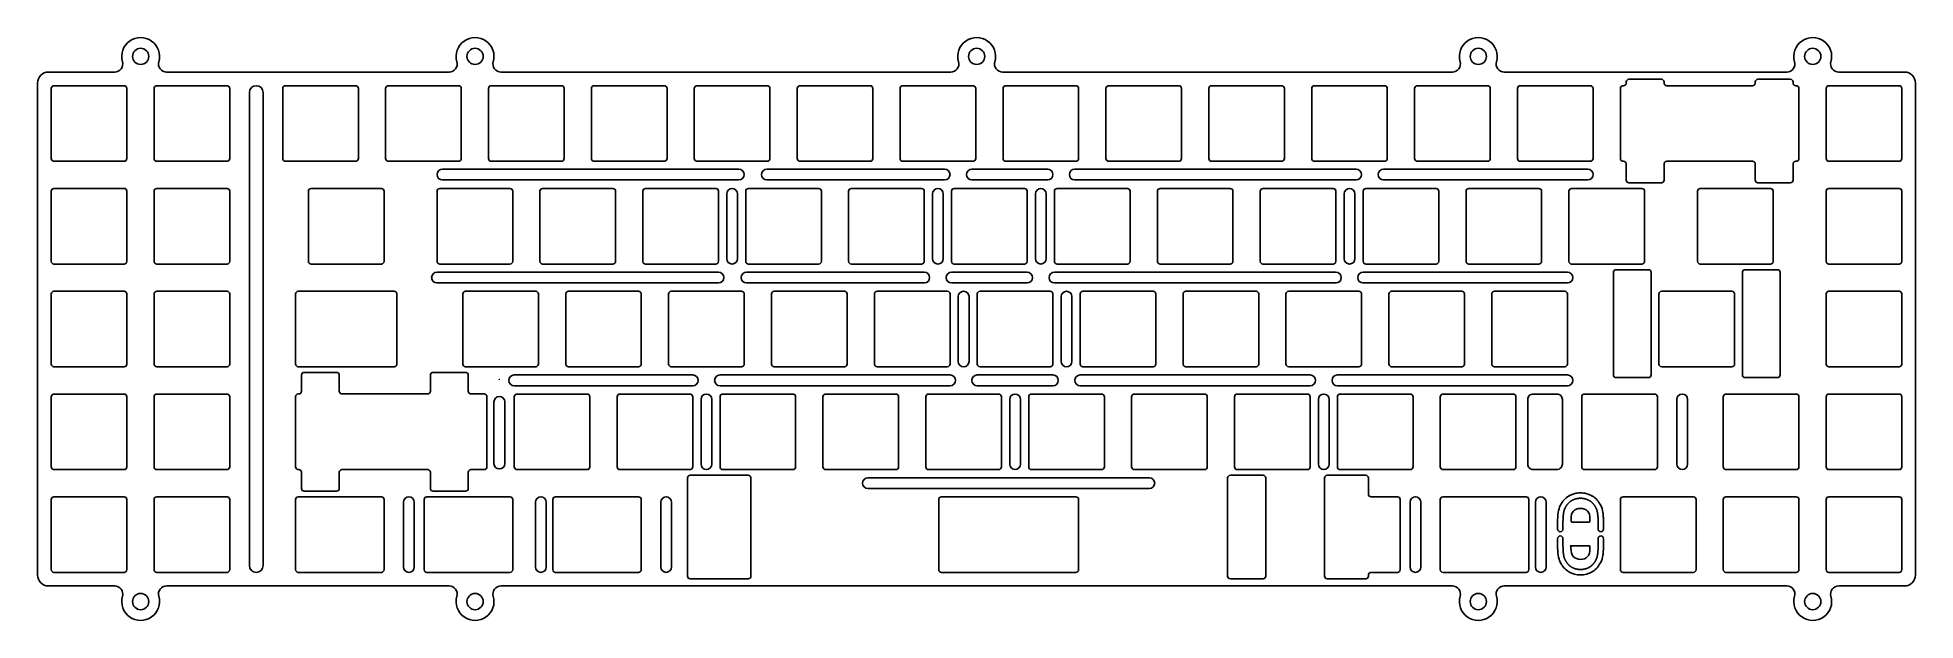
# Model space of a CAD drawing. Header units: millimetres. Extents: x 0 to 348, y -102 to 6.
import ezdxf

# ---------------------------------------------------------------- set-up
doc = ezdxf.new("R2010")
doc.units = ezdxf.units.MM
doc.layers.get('0').update_dxf_attribs({"linetype": 'CONTINUOUS'})

msp = doc.modelspace()

# ---------------------------------------------------------------- linework, layer by layer
for p, q in [((283.9, -82.9), (283.9, -83.31)), ((287.41, -82.9), (287.41, -83.31)), ((288.91, -84.82), (288.91, -83.43)), ((289.91, -83.43), (289.91, -84.82)), ((281.41, -84.82), (281.41, -83.61)), ((281.41, -87.82), (281.41, -86.6)), ((281.91, -85.32), (281.91, -85.32)), ((281.91, -86.1), (281.91, -86.1)), ((282.41, -83.61), (282.41, -84.82)), ((282.41, -86.6), (282.41, -87.82)), ((284.1, -83.51), (285.65, -83.51)), ((287.21, -83.51), (285.65, -83.51)), ((288.91, -87.99), (288.91, -86.6)), ((289.41, -85.32), (289.41, -85.32)), ((289.41, -86.1), (289.41, -86.1)), ((289.91, -86.6), (289.91, -87.99)), ((283.71, -87.92), (287.34, -87.92)), ((287.41, -88.22), (287.41, -88.52))]:
    msp.add_line(p, q)
for points in [[(347.66, -93.36), (347.66, -2.11, 0.414214), (345.66, -0.11), (333.45, -0.11, -0.5), (332.01, 1.81, 1.333333), (325.29, 1.81, -0.5), (323.85, -0.11), (271.53, -0.11, -0.5), (270.09, 1.81, 1.333333), (263.37, 1.81, -0.5), (261.93, -0.11), (178.67, -0.11, -0.5), (177.23, 1.81, 1.333333), (170.51, 1.81, -0.5), (169.07, -0.11), (85.8, -0.11, -0.5), (84.36, 1.81, 1.333333), (77.64, 1.81, -0.5), (76.2, -0.11), (23.88, -0.11, -0.5), (22.44, 1.81, 1.333333), (15.72, 1.81, -0.5), (14.28, -0.11), (2, -0.11, 0.414214), (0, -2.11), (0, -93.36, 0.414214), (2, -95.36), (14.28, -95.36, -0.5), (15.72, -97.28, 1.333333), (22.44, -97.28, -0.5), (23.88, -95.36), (76.2, -95.36, -0.5), (77.64, -97.28, 1.333333), (84.36, -97.28, -0.5), (85.8, -95.36), (261.93, -95.36, -0.5), (263.37, -97.28, 1.333333), (270.09, -97.28, -0.5), (271.53, -95.36), (323.85, -95.36, -0.5), (325.29, -97.28, 1.333333), (332.01, -97.28, -0.5), (333.45, -95.36), (345.66, -95.36, 0.414214)], [(3.03, -16.64), (16.02, -16.64, 0.414214), (16.53, -16.14), (16.53, -3.14, 0.414214), (16.02, -2.64), (3.03, -2.64, 0.414214), (2.53, -3.14), (2.53, -16.14, 0.414214)], [(22.08, -16.64), (35.08, -16.64, 0.414214), (35.58, -16.14), (35.58, -3.14, 0.414214), (35.08, -2.64), (22.08, -2.64, 0.414214), (21.58, -3.14), (21.58, -16.14, 0.414214)], [(41.75, -3.89, 0.982666), (39.21, -3.89), (39.21, -91.59, 0.406507), (40.47, -92.84), (40.49, -92.84, 0.407417), (41.75, -91.58)], [(59.39, -3.14, 0.414214), (58.89, -2.64), (45.89, -2.64, 0.414214), (45.39, -3.14), (45.39, -16.14, 0.414214), (45.89, -16.64), (58.89, -16.64, 0.414214), (59.39, -16.14)], [(78.44, -3.14, 0.414214), (77.94, -2.64), (64.94, -2.64, 0.414214), (64.44, -3.14), (64.44, -16.14, 0.414214), (64.94, -16.64), (77.94, -16.64, 0.414214), (78.44, -16.14)], [(97.49, -3.14, 0.414214), (96.99, -2.64), (83.99, -2.64, 0.414214), (83.49, -3.14), (83.49, -16.14, 0.414214), (83.99, -16.64), (96.99, -16.64, 0.414214), (97.49, -16.14)], [(116.54, -16.14), (116.54, -3.14, 0.414214), (116.04, -2.64), (103.04, -2.64, 0.414214), (102.54, -3.14), (102.54, -16.14, 0.414214), (103.04, -16.64), (116.04, -16.64, 0.414214)], [(135.09, -2.64), (122.09, -2.64, 0.414214), (121.59, -3.14), (121.59, -16.14, 0.414214), (122.09, -16.64), (135.09, -16.64, 0.414214), (135.59, -16.14), (135.59, -3.14, 0.414214)], [(140.64, -3.14), (140.64, -16.14, 0.414214), (141.14, -16.64), (154.14, -16.64, 0.414214), (154.64, -16.14), (154.64, -3.14, 0.414214), (154.14, -2.64), (141.14, -2.64, 0.414214)], [(159.69, -16.14), (159.69, -3.14, -0.414214), (160.19, -2.64), (173.19, -2.64, -0.414214), (173.69, -3.14), (173.69, -16.14, -0.414214), (173.19, -16.64), (160.19, -16.64, -0.414214)], [(192.74, -16.14), (192.74, -3.14, 0.414214), (192.24, -2.64), (179.24, -2.64, 0.414214), (178.74, -3.14), (178.74, -16.14, 0.414214), (179.24, -16.64), (192.24, -16.64, 0.414214)], [(198.29, -16.64), (211.29, -16.64, 0.414214), (211.79, -16.14), (211.79, -3.14, 0.414214), (211.29, -2.64), (198.29, -2.64, 0.414214), (197.79, -3.14), (197.79, -16.14, 0.414214)], [(230.34, -16.64, 0.414214), (230.84, -16.14), (230.84, -3.14, 0.414214), (230.34, -2.64), (217.34, -2.64, 0.414214), (216.84, -3.14), (216.84, -16.14, 0.414214), (217.34, -16.64)], [(236.39, -2.64, 0.414214), (235.89, -3.14), (235.89, -16.14, 0.414214), (236.39, -16.64), (249.39, -16.64, 0.414214), (249.89, -16.14), (249.89, -3.14, 0.414214), (249.39, -2.64)], [(255.44, -2.64, 0.414214), (254.94, -3.14), (254.94, -16.14, 0.414214), (255.44, -16.64), (268.44, -16.64, 0.414214), (268.94, -16.14), (268.94, -3.14, 0.414214), (268.44, -2.64)], [(287.99, -3.14), (287.99, -16.14, -0.414214), (287.49, -16.64), (274.49, -16.64, -0.414214), (273.99, -16.14), (273.99, -3.14, -0.414214), (274.49, -2.64), (287.49, -2.64, -0.414214)], [(318, -17.14, 0.414214), (317.5, -16.64), (301.62, -16.64, 0.414214), (301.12, -17.14), (301.12, -20.14, -0.414214), (300.62, -20.64), (294.62, -20.64, -0.414214), (294.12, -20.14), (294.12, -17.14, 0.414214), (293.62, -16.64), (293.54, -16.64, -0.414214), (293.04, -16.14), (293.04, -3.14, -0.414214), (293.54, -2.64), (293.62, -2.64, 0.414214), (294.12, -2.14), (294.12, -1.94, -0.414214), (294.62, -1.44), (300.62, -1.44, -0.414214), (301.12, -1.94), (301.12, -2.14, 0.414214), (301.62, -2.64), (317.5, -2.64, 0.414214), (318, -2.14), (318, -1.94, -0.414214), (318.5, -1.44), (324.5, -1.44, -0.414214), (325, -1.94), (325, -2.14, 0.414214), (325.5, -2.64), (325.59, -2.64, -0.414214), (326.09, -3.14), (326.09, -16.14, -0.414214), (325.59, -16.64), (325.5, -16.64, 0.414214), (325, -17.14), (325, -20.14, -0.414214), (324.5, -20.64), (318.5, -20.64, -0.414214), (318, -20.14)], [(345.14, -16.14), (345.14, -3.14, 0.414214), (344.64, -2.64), (331.64, -2.64, 0.414214), (331.14, -3.14), (331.14, -16.14, 0.414214), (331.64, -16.64), (344.64, -16.64, 0.414214)], [(74.96, -18.11), (129.82, -18.11, -1), (129.82, -20.11), (74.96, -20.11, -1)], [(167.93, -20.11, 1), (167.93, -18.11), (135.02, -18.11, 1), (135.02, -20.11)], [(172.97, -20.11, -1), (172.97, -18.11), (186.98, -18.11, -1), (186.98, -20.11)], [(244.12, -18.11, -1), (244.12, -20.11), (192.02, -20.11, -1), (192.02, -18.11)], [(249.18, -18.11, 1), (249.18, -20.11), (286.99, -20.11, 1), (286.99, -18.11)], [(2.53, -35.19, 0.414214), (3.03, -35.69), (16.02, -35.69, 0.414214), (16.53, -35.19), (16.53, -22.19, 0.414214), (16.02, -21.69), (3.03, -21.69, 0.414214), (2.53, -22.19)], [(22.08, -35.69), (35.08, -35.69, 0.414214), (35.58, -35.19), (35.58, -22.19, 0.414214), (35.08, -21.69), (22.08, -21.69, 0.414214), (21.58, -22.19), (21.58, -35.19, 0.414214)], [(64.15, -35.19, -0.414214), (63.65, -35.69), (50.65, -35.69, -0.414214), (50.15, -35.19), (50.15, -22.19, -0.414214), (50.65, -21.69), (63.65, -21.69, -0.414214), (64.15, -22.19)], [(87.96, -35.19), (87.96, -22.19, 0.414214), (87.46, -21.69), (74.46, -21.69, 0.414214), (73.96, -22.19), (73.96, -35.19, 0.414214), (74.46, -35.69), (87.46, -35.69, 0.414214)], [(106.51, -21.69), (93.51, -21.69, 0.414214), (93.01, -22.19), (93.01, -35.19, 0.414214), (93.51, -35.69), (106.51, -35.69, 0.414214), (107.01, -35.19), (107.01, -22.19, 0.414214)], [(112.06, -35.19, 0.414214), (112.56, -35.69), (125.56, -35.69, 0.414214), (126.06, -35.19), (126.06, -22.19, 0.414214), (125.56, -21.69), (112.56, -21.69, 0.414214), (112.06, -22.19)], [(127.59, -22.69), (127.59, -34.69, 1), (129.59, -34.69), (129.59, -22.69, 1)], [(145.11, -22.19, 0.414214), (144.61, -21.69), (131.61, -21.69, 0.414214), (131.11, -22.19), (131.11, -35.19, 0.414214), (131.61, -35.69), (144.61, -35.69, 0.414214), (145.11, -35.19)], [(164.16, -35.19), (164.16, -22.19, 0.414214), (163.66, -21.69), (150.66, -21.69, 0.414214), (150.16, -22.19), (150.16, -35.19, 0.414214), (150.66, -35.69), (163.66, -35.69, 0.414214)], [(165.69, -34.69, 1), (167.69, -34.69), (167.69, -22.69, 1), (165.69, -22.69)], [(182.71, -35.69, 0.414214), (183.21, -35.19), (183.21, -22.19, 0.414214), (182.71, -21.69), (169.71, -21.69, 0.414214), (169.21, -22.19), (169.21, -35.19, 0.414214), (169.71, -35.69)], [(184.74, -22.69), (184.74, -34.69, 1), (186.74, -34.69), (186.74, -22.69, 1)], [(188.26, -22.19), (188.26, -35.19, 0.414214), (188.76, -35.69), (201.76, -35.69, 0.414214), (202.26, -35.19), (202.26, -22.19, 0.414214), (201.76, -21.69), (188.76, -21.69, 0.414214)], [(220.81, -21.69, -0.414214), (221.31, -22.19), (221.31, -35.19, -0.414214), (220.81, -35.69), (207.81, -35.69, -0.414214), (207.31, -35.19), (207.31, -22.19, -0.414214), (207.81, -21.69)], [(226.86, -21.69, 0.414214), (226.36, -22.19), (226.36, -35.19, 0.414214), (226.86, -35.69), (239.86, -35.69, 0.414214), (240.36, -35.19), (240.36, -22.19, 0.414214), (239.86, -21.69)], [(243.89, -34.69), (243.89, -22.69, 1), (241.89, -22.69), (241.89, -34.69, 1)], [(258.91, -35.69, 0.414214), (259.41, -35.19), (259.41, -22.19, 0.414214), (258.91, -21.69), (245.91, -21.69, 0.414214), (245.41, -22.19), (245.41, -35.19, 0.414214), (245.91, -35.69)], [(264.96, -21.69, 0.414214), (264.46, -22.19), (264.46, -35.19, 0.414214), (264.96, -35.69), (277.96, -35.69, 0.414214), (278.46, -35.19), (278.46, -22.19, 0.414214), (277.96, -21.69)], [(283.51, -35.19, 0.414214), (284.01, -35.69), (297.01, -35.69, 0.414214), (297.51, -35.19), (297.51, -22.19, 0.414214), (297.01, -21.69), (284.01, -21.69, 0.414214), (283.51, -22.19)], [(307.83, -21.69), (320.82, -21.69, -0.414214), (321.32, -22.19), (321.32, -35.19, -0.414214), (320.82, -35.69), (307.83, -35.69, -0.414214), (307.33, -35.19), (307.33, -22.19, -0.414214)], [(344.64, -35.69, 0.414214), (345.14, -35.19), (345.14, -22.19, 0.414214), (344.64, -21.69), (331.64, -21.69, 0.414214), (331.14, -22.19), (331.14, -35.19, 0.414214), (331.64, -35.69)], [(73.96, -37.21, 1), (73.96, -39.21), (126.06, -39.21, 1), (126.06, -37.21)], [(131.26, -39.21), (164.16, -39.21, 1), (164.16, -37.21), (131.26, -37.21, 1)], [(169.21, -39.21, -1), (169.21, -37.21), (183.21, -37.21, -1), (183.21, -39.21)], [(188.26, -37.21, 1), (188.26, -39.21), (240.36, -39.21, 1), (240.36, -37.21)], [(283.23, -37.21, -1), (283.23, -39.21), (245.41, -39.21, -1), (245.41, -37.21)], [(298.24, -36.74, -0.414214), (298.74, -37.24), (298.74, -56.24, -0.414214), (298.24, -56.74), (292.24, -56.74, -0.414214), (291.74, -56.24), (291.74, -37.24, -0.414214), (292.24, -36.74)], [(322.62, -37.24), (322.62, -56.24, -0.414214), (322.12, -56.74), (316.12, -56.74, -0.414214), (315.62, -56.24), (315.62, -37.24, -0.414214), (316.12, -36.74), (322.12, -36.74, -0.414214)], [(3.03, -40.74, 0.414214), (2.53, -41.24), (2.53, -54.24, 0.414214), (3.03, -54.74), (16.02, -54.74, 0.414214), (16.53, -54.24), (16.53, -41.24, 0.414214), (16.02, -40.74)], [(35.08, -40.74), (22.08, -40.74, 0.414214), (21.58, -41.24), (21.58, -54.24, 0.414214), (22.08, -54.74), (35.08, -54.74, 0.414214), (35.58, -54.24), (35.58, -41.24, 0.414214)], [(47.77, -54.24), (47.77, -41.24, -0.414214), (48.27, -40.74), (66.03, -40.74, -0.414214), (66.53, -41.24), (66.53, -54.24, -0.414214), (66.03, -54.74), (48.27, -54.74, -0.414214)], [(79.23, -40.74, 0.414214), (78.73, -41.24), (78.73, -54.24, 0.414214), (79.23, -54.74), (92.23, -54.74, 0.414214), (92.73, -54.24), (92.73, -41.24, 0.414214), (92.23, -40.74)], [(111.78, -41.24, 0.414214), (111.28, -40.74), (98.28, -40.74, 0.414214), (97.78, -41.24), (97.78, -54.24, 0.414214), (98.28, -54.74), (111.28, -54.74, 0.414214), (111.78, -54.24)], [(130.83, -41.24), (130.83, -54.24, -0.414214), (130.33, -54.74), (117.33, -54.74, -0.414214), (116.83, -54.24), (116.83, -41.24, -0.414214), (117.33, -40.74), (130.33, -40.74, -0.414214)], [(149.38, -54.74, 0.414214), (149.88, -54.24), (149.88, -41.24, 0.414214), (149.38, -40.74), (136.38, -40.74, 0.414214), (135.88, -41.24), (135.88, -54.24, 0.414214), (136.38, -54.74)], [(168.93, -54.24), (168.93, -41.24, 0.414214), (168.43, -40.74), (155.43, -40.74, 0.414214), (154.93, -41.24), (154.93, -54.24, 0.414214), (155.43, -54.74), (168.43, -54.74, 0.414214)], [(172.45, -41.74, 1), (170.45, -41.74), (170.45, -53.74, 1), (172.45, -53.74)], [(174.48, -40.74, 0.414214), (173.98, -41.24), (173.98, -54.24, 0.414214), (174.48, -54.74), (187.48, -54.74, 0.414214), (187.98, -54.24), (187.98, -41.24, 0.414214), (187.48, -40.74)], [(191.5, -53.74), (191.5, -41.74, 1), (189.5, -41.74), (189.5, -53.74, 1)], [(207.03, -54.24), (207.03, -41.24, 0.414214), (206.53, -40.74), (193.53, -40.74, 0.414214), (193.03, -41.24), (193.03, -54.24, 0.414214), (193.53, -54.74), (206.53, -54.74, 0.414214)], [(212.58, -54.74), (225.58, -54.74, 0.414214), (226.08, -54.24), (226.08, -41.24, 0.414214), (225.58, -40.74), (212.58, -40.74, 0.414214), (212.08, -41.24), (212.08, -54.24, 0.414214)], [(245.13, -41.24, 0.414214), (244.63, -40.74), (231.63, -40.74, 0.414214), (231.13, -41.24), (231.13, -54.24, 0.414214), (231.63, -54.74), (244.63, -54.74, 0.414214), (245.13, -54.24)], [(250.18, -41.24), (250.18, -54.24, 0.414214), (250.68, -54.74), (263.68, -54.74, 0.414214), (264.18, -54.24), (264.18, -41.24, 0.414214), (263.68, -40.74), (250.68, -40.74, 0.414214)], [(269.23, -54.24, 0.414214), (269.73, -54.74), (282.73, -54.74, 0.414214), (283.23, -54.24), (283.23, -41.24, 0.414214), (282.73, -40.74), (269.73, -40.74, 0.414214), (269.23, -41.24)], [(300.68, -54.74), (313.68, -54.74, 0.414214), (314.18, -54.24), (314.18, -41.24, 0.414214), (313.68, -40.74), (300.68, -40.74, 0.414214), (300.18, -41.24), (300.18, -54.24, 0.414214)], [(344.64, -54.74, 0.414214), (345.14, -54.24), (345.14, -41.24, 0.414214), (344.64, -40.74), (331.64, -40.74, 0.414214), (331.14, -41.24), (331.14, -54.24, 0.414214), (331.64, -54.74)], [(48.86, -77.29), (48.86, -74.29, 0.414214), (48.36, -73.79), (48.27, -73.79, -0.414214), (47.77, -73.29), (47.77, -60.27, -0.414214), (48.27, -59.77), (48.36, -59.77, 0.414214), (48.86, -59.27), (48.86, -56.27, -0.414214), (49.36, -55.77), (55.36, -55.77, -0.414214), (55.86, -56.27), (55.86, -59.27, 0.414214), (56.36, -59.77), (72.23, -59.77, 0.414214), (72.73, -59.27), (72.73, -56.27, -0.414214), (73.23, -55.77), (79.23, -55.77, -0.414214), (79.73, -56.27), (79.73, -59.27, 0.414214), (80.23, -59.77), (82.7, -59.77, -0.414214), (83.2, -60.27), (83.2, -73.29, -0.414214), (82.7, -73.79), (80.23, -73.79, 0.414214), (79.73, -74.29), (79.73, -77.29, -0.414214), (79.23, -77.79), (73.23, -77.79, -0.414214), (72.73, -77.29), (72.73, -74.29, 0.414214), (72.23, -73.79), (56.36, -73.79, 0.414214), (55.86, -74.29), (55.86, -77.29, -0.414214), (55.36, -77.79), (49.36, -77.79, -0.414214)], [(85.48, -57.16), (85.48, -57.12, 0.013106), (85.48, -57.07)], [(121.3, -56.26, -1), (121.3, -58.26), (88.25, -58.26, -1), (88.25, -56.26)], [(126.35, -58.26), (168.93, -58.26, 1), (168.93, -56.26), (126.35, -56.26, 1)], [(187.98, -56.26, -1), (187.98, -58.26), (173.98, -58.26, -1), (173.98, -56.26)], [(193.03, -58.26, -1), (193.03, -56.26), (235.6, -56.26, -1), (235.6, -58.26)], [(240.65, -58.26, -1), (240.65, -56.26), (283.23, -56.26, -1), (283.23, -58.26)], [(16.53, -60.29, 0.414214), (16.02, -59.79), (3.03, -59.79, 0.414214), (2.53, -60.29), (2.53, -73.29, 0.414214), (3.03, -73.79), (16.02, -73.79, 0.414214), (16.53, -73.29)], [(22.08, -59.79, 0.414214), (21.58, -60.29), (21.58, -73.29, 0.414214), (22.08, -73.79), (35.08, -73.79, 0.414214), (35.58, -73.29), (35.58, -60.29, 0.414214), (35.08, -59.79)], [(86.5, -61.26), (86.5, -72.68, -1), (84.5, -72.68), (84.5, -61.26, -1)], [(102.25, -60.29, 0.414214), (101.75, -59.79), (88.75, -59.79, 0.414214), (88.25, -60.29), (88.25, -73.29, 0.414214), (88.75, -73.79), (101.75, -73.79, 0.414214), (102.25, -73.29)], [(107.3, -60.29, -0.414214), (107.8, -59.79), (120.8, -59.79, -0.414214), (121.3, -60.29), (121.3, -73.29, -0.414214), (120.8, -73.79), (107.8, -73.79, -0.414214), (107.3, -73.29)], [(124.83, -72.79, -1), (122.83, -72.79), (122.83, -60.79, -1), (124.83, -60.79)], [(139.85, -73.79), (126.85, -73.79, -0.414214), (126.35, -73.29), (126.35, -60.29, -0.414214), (126.85, -59.79), (139.85, -59.79, -0.414214), (140.35, -60.29), (140.35, -73.29, -0.414214)], [(145.4, -73.29, 0.414214), (145.9, -73.79), (158.9, -73.79, 0.414214), (159.4, -73.29), (159.4, -60.29, 0.414214), (158.9, -59.79), (145.9, -59.79, 0.414214), (145.4, -60.29)], [(177.95, -59.79), (164.95, -59.79, 0.414214), (164.45, -60.29), (164.45, -73.29, 0.414214), (164.95, -73.79), (177.95, -73.79, 0.414214), (178.45, -73.29), (178.45, -60.29, 0.414214)], [(179.98, -72.79), (179.98, -60.79, -1), (181.98, -60.79), (181.98, -72.79, -1)], [(184, -59.79, 0.414214), (183.5, -60.29), (183.5, -73.29, 0.414214), (184, -73.79), (197, -73.79, 0.414214), (197.5, -73.29), (197.5, -60.29, 0.414214), (197, -59.79)], [(216.05, -59.79), (203.05, -59.79, 0.414214), (202.55, -60.29), (202.55, -73.29, 0.414214), (203.05, -73.79), (216.05, -73.79, 0.414214), (216.55, -73.29), (216.55, -60.29, 0.414214)], [(235.6, -73.29), (235.6, -60.29, 0.414214), (235.1, -59.79), (222.1, -59.79, 0.414214), (221.6, -60.29), (221.6, -73.29, 0.414214), (222.1, -73.79), (235.1, -73.79, 0.414214)], [(239.13, -60.79, 1), (237.13, -60.79), (237.13, -72.79, 1), (239.13, -72.79)], [(240.65, -73.29, 0.414214), (241.15, -73.79), (254.15, -73.79, 0.414214), (254.65, -73.29), (254.65, -60.29, 0.414214), (254.15, -59.79), (241.15, -59.79, 0.414214), (240.65, -60.29)], [(260.2, -73.79, -0.414214), (259.7, -73.29), (259.7, -60.29, -0.414214), (260.2, -59.79), (273.2, -59.79, -0.414214), (273.7, -60.29), (273.7, -73.29, -0.414214), (273.2, -73.79)], [(282.29, -72.79, -0.414214), (281.29, -73.79), (276.88, -73.79, -0.414214), (275.88, -72.79), (275.88, -60.79, -0.414214), (276.88, -59.79), (281.29, -59.79, -0.414214), (282.29, -60.79)], [(299.89, -60.29), (299.89, -73.29, -0.414214), (299.39, -73.79), (286.39, -73.79, -0.414214), (285.89, -73.29), (285.89, -60.29, -0.414214), (286.39, -59.79), (299.39, -59.79, -0.414214)], [(305.49, -60.79, 1), (303.49, -60.79), (303.49, -72.79, 1), (305.49, -72.79)], [(312.09, -73.29, 0.414214), (312.59, -73.79), (325.59, -73.79, 0.414214), (326.09, -73.29), (326.09, -60.29, 0.414214), (325.59, -59.79), (312.59, -59.79, 0.414214), (312.09, -60.29)], [(345.14, -73.29), (345.14, -60.29, 0.414214), (344.64, -59.79), (331.64, -59.79, 0.414214), (331.14, -60.29), (331.14, -73.29, 0.414214), (331.64, -73.79), (344.64, -73.79, 0.414214)], [(132.06, -75.34), (132.06, -78.84), (132.06, -78.84), (132.06, -91.84), (132.06, -91.84), (132.06, -93.54, -0.414214), (131.56, -94.04), (120.83, -94.04, -0.414214), (120.33, -93.54), (120.33, -75.34, -0.414214), (120.83, -74.84), (131.56, -74.84, -0.414214)], [(153.73, -77.31, -1), (153.73, -75.31), (205.83, -75.31, -1), (205.83, -77.31)], [(220.33, -75.34, -0.414214), (220.83, -74.84), (226.88, -74.84, -0.414214), (227.38, -75.34), (227.38, -93.54, -0.414214), (226.88, -94.04), (220.83, -94.04, -0.414214), (220.33, -93.54)], [(238.27, -93.54), (238.27, -75.34, -0.414214), (238.77, -74.84), (245.89, -74.84, -0.414214), (246.39, -75.34), (246.39, -78.34, 0.414214), (246.89, -78.84), (251.77, -78.84, -0.414214), (252.27, -79.34), (252.27, -92.34, -0.414214), (251.77, -92.84), (246.89, -92.84, 0.414214), (246.39, -93.34), (246.39, -93.54, -0.414214), (245.89, -94.04), (238.77, -94.04, -0.414214)], [(3.03, -78.84, 0.414214), (2.53, -79.34), (2.53, -92.34, 0.414214), (3.03, -92.84), (16.02, -92.84, 0.414214), (16.53, -92.34), (16.53, -79.34, 0.414214), (16.02, -78.84)], [(22.08, -78.84, 0.414214), (21.58, -79.34), (21.58, -92.34, 0.414214), (22.08, -92.84), (35.08, -92.84, 0.414214), (35.58, -92.34), (35.58, -79.34, 0.414214), (35.08, -78.84)], [(47.77, -79.34, -0.414214), (48.27, -78.84), (63.65, -78.84, -0.414214), (64.15, -79.34), (64.15, -92.34, -0.414214), (63.65, -92.84), (48.27, -92.84, -0.414214), (47.77, -92.34)], [(67.75, -79.84, -1), (69.75, -79.84), (69.75, -91.84, -1), (67.75, -91.84)], [(87.96, -79.34), (87.96, -92.34, -0.414214), (87.46, -92.84), (72.08, -92.84, -0.414214), (71.58, -92.34), (71.58, -79.34, -0.414214), (72.08, -78.84), (87.46, -78.84, -0.414214)], [(94.18, -79.84), (94.18, -91.84, -1), (92.17, -91.84), (92.17, -79.84, -1)], [(95.39, -79.34, -0.414214), (95.89, -78.84), (111.28, -78.84, -0.414214), (111.78, -79.34), (111.78, -92.34, -0.414214), (111.28, -92.84), (95.89, -92.84, -0.414214), (95.39, -92.34)], [(115.38, -79.84, -1), (117.38, -79.84), (117.38, -91.84, -1), (115.38, -91.84)], [(167.33, -92.84, -0.414214), (166.83, -92.34), (166.83, -79.34, -0.414214), (167.33, -78.84), (192.24, -78.84, -0.414214), (192.74, -79.34), (192.74, -92.34, -0.414214), (192.24, -92.84)], [(254.1, -91.84), (254.1, -79.84, -1), (256.1, -79.84), (256.1, -91.84, -1)], [(259.7, -92.34), (259.7, -79.34, -0.414214), (260.2, -78.84), (275.58, -78.84, -0.414214), (276.08, -79.34), (276.08, -92.34, -0.414214), (275.58, -92.84), (260.2, -92.84, -0.414214)], [(277.3, -91.84, 1), (279.3, -91.84), (279.3, -79.84, 1), (277.3, -79.84)], [(306.54, -92.84, 0.414214), (307.04, -92.34), (307.04, -79.34, 0.414214), (306.54, -78.84), (293.54, -78.84, 0.414214), (293.04, -79.34), (293.04, -92.34, 0.414214), (293.54, -92.84)], [(312.09, -79.34), (312.09, -92.34, 0.414214), (312.59, -92.84), (325.59, -92.84, 0.414214), (326.09, -92.34), (326.09, -79.34, 0.414214), (325.59, -78.84), (312.59, -78.84, 0.414214)], [(331.14, -79.34), (331.14, -92.34, 0.414214), (331.64, -92.84), (344.64, -92.84, 0.414214), (345.14, -92.34), (345.14, -79.34, 0.414214), (344.64, -78.84), (331.64, -78.84, 0.414214)]]:
    msp.add_lwpolyline(points, format="xyb", close=True)
for centre in [(19.08, 2.79), (81, 2.79), (173.87, 2.79), (266.73, 2.79), (328.65, 2.79), (19.08, -98.26), (81, -98.26), (266.73, -98.26), (328.65, -98.26)]:
    msp.add_circle(centre, 1.5)
for centre, radius, start, end in [((284.1, -83.31), 0.2, 180, 270), ((287.21, -83.31), 0.2, -90, 0), ((281.91, -84.82), 0.5, 180, 270), ((281.91, -86.6), 0.5, 90, 180), ((281.91, -84.82), 0.5, 270, 360), ((281.91, -86.6), 0.5, 0, 90), ((289.41, -84.82), 0.5, 180, 270), ((289.41, -86.6), 0.5, 90, 180), ((289.41, -84.82), 0.5, -90, 0), ((289.41, -86.6), 0.5, 0, 90), ((283.71, -88.12), 0.2, 28.7822, 90), ((283.95, -87.99), 0.07, -151.2178, 181.5862), ((287.34, -87.99), 0.07, -118.7822, 90), ((287.21, -88.22), 0.2, 0, 61.2178)]:
    msp.add_arc(centre, radius, start, end)
for points, knots in [([(281.93, -80.39), (282.31, -79.69), (282.82, -79.11), (283.46, -78.71), (283.46, -78.71), (283.46, -78.71), (283.46, -78.71)], [-0.999923, -0.999923, -0.999923, -0.999923, 0, 0, 0, 0.003411, 0.003411, 0.003411, 0.003411]), ([(283.46, -78.71), (283.46, -78.71), (283.46, -78.71), (283.47, -78.7), (284.11, -78.31), (284.87, -78.11), (285.65, -78.11)], [-1.003415, -1.003415, -1.003415, -1.003415, -1, -1, -1, 0, 0, 0, 0]), ([(285.65, -78.11), (286.44, -78.11), (287.19, -78.31), (287.84, -78.7), (287.85, -78.7), (287.85, -78.7), (287.85, -78.71)], [-1, -1, -1, -1, 0, 0, 0, 0.004941, 0.004941, 0.004941, 0.004941]), ([(287.85, -78.71), (287.85, -78.71), (287.86, -78.71), (287.86, -78.71), (288.5, -79.11), (289.01, -79.69), (289.38, -80.39), (289.38, -80.39), (289.38, -80.39), (289.38, -80.39)], [-1.004981, -1.004981, -1.004981, -1.004981, -1, -1, -1, 0, 0, 0, 0.002335, 0.002335, 0.002335, 0.002335]), ([(281.52, -81.76), (281.59, -81.25), (281.72, -80.8), (281.93, -80.39), (281.93, -80.39), (281.93, -80.39), (281.93, -80.39)], [-0.9960071, -0.9960071, -0.9960071, -0.9960071, 0, 0, 0, 0.0008821, 0.0008821, 0.0008821, 0.0008821]), ([(284.34, -81.5), (284.33, -81.5), (284.33, -81.5), (284.33, -81.5), (284.01, -81.86), (283.9, -82.35), (283.9, -82.9)], [-0.006907, -0.006907, -0.006907, -0.006907, 0, 0, 0, 1, 1, 1, 1]), ([(285.65, -80.99), (285.14, -80.99), (284.66, -81.14), (284.34, -81.49), (284.34, -81.49), (284.34, -81.5), (284.34, -81.5)], [0, 0, 0, 0, 1, 1, 1, 1.007011, 1.007011, 1.007011, 1.007011]), ([(285.65, -80.99), (286.16, -80.99), (286.64, -81.14), (286.96, -81.49), (286.96, -81.49), (286.97, -81.5), (286.97, -81.5)], [0, 0, 0, 0, 1, 1, 1, 1.007011, 1.007011, 1.007011, 1.007011]), ([(286.97, -81.5), (286.97, -81.5), (286.97, -81.5), (286.97, -81.5), (287.29, -81.86), (287.41, -82.35), (287.41, -82.9)], [-0.006907, -0.006907, -0.006907, -0.006907, 0, 0, 0, 1, 1, 1, 1]), ([(289.38, -80.39), (289.39, -80.4), (289.39, -80.4), (289.39, -80.4), (289.6, -80.8), (289.72, -81.25), (289.8, -81.74), (289.8, -81.74), (289.8, -81.75), (289.8, -81.75)], [-1.004818, -1.004818, -1.004818, -1.004818, -1, -1, -1, 0, 0, 0, 0.003718, 0.003718, 0.003718, 0.003718]), ([(289.8, -81.75), (289.8, -81.75), (289.8, -81.75), (289.8, -81.75), (289.84, -82.02), (289.87, -82.29), (289.88, -82.56)], [-1.006402, -1.006402, -1.006402, -1.006402, -1, -1, -1, 0, 0, 0, 0]), ([(281.93, -91.04), (281.93, -91.04), (281.93, -91.04), (281.93, -91.04), (281.72, -90.63), (281.59, -90.17), (281.52, -89.67)], [-0.0008824, -0.0008824, -0.0008824, -0.0008824, 0, 0, 0, 0.9960071, 0.9960071, 0.9960071, 0.9960071]), ([(284.31, -89.89), (284.31, -89.89), (284.31, -89.89), (284.31, -89.89), (284.01, -89.51), (283.9, -89.02), (283.89, -88.43), (283.88, -88.28), (283.88, -88.14), (283.88, -87.99)], [-1.007935, -1.007935, -1.007935, -1.007935, -1, -1, -1, 0, 0, 0, 0.276472, 0.276472, 0.276472, 0.276472]), ([(285.65, -90.43), (285.13, -90.43), (284.63, -90.27), (284.32, -89.9), (284.32, -89.9), (284.31, -89.9), (284.31, -89.89)], [-1, -1, -1, -1, 0, 0, 0, 0.007746, 0.007746, 0.007746, 0.007746]), ([(286.97, -89.93), (286.97, -89.93), (286.96, -89.93), (286.96, -89.93), (286.64, -90.28), (286.16, -90.43), (285.65, -90.43)], [-1.007011, -1.007011, -1.007011, -1.007011, -1, -1, -1, 0, 0, 0, 0]), ([(287.41, -88.52), (287.41, -89.07), (287.29, -89.56), (286.97, -89.92), (286.97, -89.92), (286.97, -89.92), (286.97, -89.93)], [-1, -1, -1, -1, 0, 0, 0, 0.006907, 0.006907, 0.006907, 0.006907]), ([(289.8, -89.68), (289.8, -89.68), (289.8, -89.68), (289.8, -89.68), (289.72, -90.17), (289.6, -90.62), (289.39, -91.02), (289.39, -91.03), (289.39, -91.03), (289.38, -91.03)], [-0.003718, -0.003718, -0.003718, -0.003718, 0, 0, 0, 1, 1, 1, 1.004818, 1.004818, 1.004818, 1.004818]), ([(289.88, -88.86), (289.87, -89.13), (289.84, -89.4), (289.8, -89.67), (289.8, -89.67), (289.8, -89.67), (289.8, -89.68)], [0, 0, 0, 0, 1, 1, 1, 1.006402, 1.006402, 1.006402, 1.006402]), ([(283.46, -92.72), (283.46, -92.71), (283.46, -92.71), (283.46, -92.71), (282.82, -92.31), (282.31, -91.73), (281.93, -91.04)], [-0.003411, -0.003411, -0.003411, -0.003411, 0, 0, 0, 0.999923, 0.999923, 0.999923, 0.999923]), ([(285.65, -93.31), (284.87, -93.31), (284.11, -93.12), (283.47, -92.72), (283.46, -92.72), (283.46, -92.72), (283.46, -92.72)], [0, 0, 0, 0, 1, 1, 1, 1.003415, 1.003415, 1.003415, 1.003415]), ([(287.85, -92.72), (287.85, -92.72), (287.85, -92.72), (287.84, -92.72), (287.19, -93.12), (286.44, -93.31), (285.65, -93.31)], [-0.004941, -0.004941, -0.004941, -0.004941, 0, 0, 0, 1, 1, 1, 1]), ([(289.38, -91.03), (289.38, -91.03), (289.38, -91.03), (289.38, -91.03), (289.01, -91.73), (288.5, -92.31), (287.86, -92.71), (287.86, -92.71), (287.85, -92.72), (287.85, -92.72)], [-0.002335, -0.002335, -0.002335, -0.002335, 0, 0, 0, 1, 1, 1, 1.004981, 1.004981, 1.004981, 1.004981])]:
    msp.add_open_spline(points, degree=3, knots=knots)
for points, degree in [([(283.99, -79.56), (283.27, -80.01), (282.82, -80.86)], 2), ([(285.65, -79.11), (284.71, -79.11), (283.99, -79.56)], 2), ([(287.33, -79.56), (286.59, -79.11), (285.65, -79.11)], 2), ([(288.5, -80.86), (288.05, -80.01), (287.33, -79.56)], 2), ([(281.41, -83.61), (281.41, -82.88), (281.44, -82.27), (281.52, -81.76)], 3), ([(282.51, -81.91), (282.41, -82.56), (282.41, -83.61)], 2), ([(282.82, -80.86), (282.6, -81.26), (282.51, -81.91)], 2), ([(288.81, -81.9), (288.71, -81.27), (288.5, -80.86)], 2), ([(288.89, -82.62), (288.86, -82.26), (288.81, -81.9)], 2), ([(288.91, -83.43), (288.91, -82.98), (288.89, -82.62)], 2), ([(289.88, -82.56), (289.9, -82.83), (289.91, -83.12), (289.91, -83.43)], 3), ([(281.52, -89.67), (281.44, -89.15), (281.41, -88.54), (281.41, -87.82)], 3), ([(282.41, -87.82), (282.41, -88.86), (282.51, -89.52)], 2), ([(282.51, -89.52), (282.6, -90.17), (282.82, -90.56)], 2), ([(288.5, -90.56), (288.71, -90.15), (288.81, -89.53)], 2), ([(288.81, -89.53), (288.86, -89.16), (288.89, -88.8)], 2), ([(288.89, -88.8), (288.91, -88.44), (288.91, -87.99)], 2), ([(289.91, -87.99), (289.91, -88.31), (289.9, -88.59), (289.88, -88.86)], 3), ([(282.82, -90.56), (283.27, -91.41), (283.99, -91.87)], 2), ([(283.99, -91.87), (284.71, -92.31), (285.65, -92.31)], 2), ([(285.65, -92.31), (286.59, -92.31), (287.33, -91.87)], 2), ([(287.33, -91.87), (288.05, -91.41), (288.5, -90.56)], 2)]:
    msp.add_open_spline(points, degree=degree)

doc.saveas('drawing.dxf')
